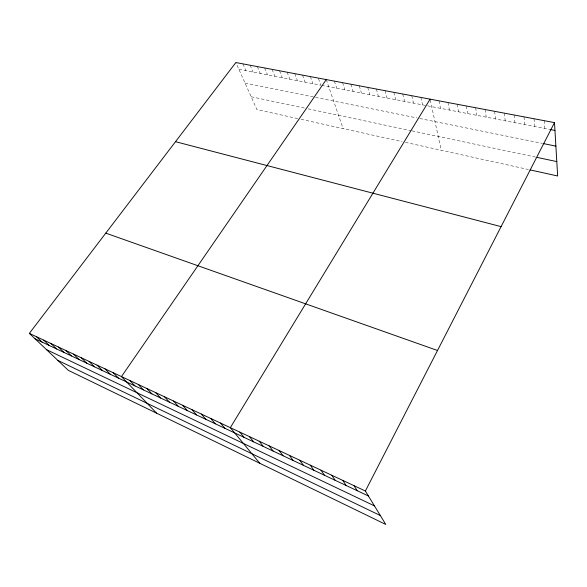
<?xml version="1.0" encoding="UTF-8"?>
<svg xmlns="http://www.w3.org/2000/svg" width="587" height="587" viewBox="0 0 587 587"><rect width="100%" height="100%" fill="white"/><g stroke="black" fill="none" stroke-linecap="round" stroke-linejoin="round"><path stroke-width="0.44" stroke-dasharray="2.94 2.2" d="M238.909 69.369L320.773 85.188L318.264 78.086M321.654 85.364L549.858 129.463M245.05 83.09L314.654 97.207M315.505 97.376L417.093 117.98M419.764 118.515L542.315 143.367M251.163 96.752L306.517 108.492M308.153 108.844L411.149 130.688M412.001 130.872L535.623 157.096M297.756 118.589L256.901 109.564L235.849 62.545M301.058 119.315L402.066 141.621M405.39 142.355L528.388 169.518M242.937 63.88L245.946 70.734M250.099 65.238L253.07 72.106M257.341 66.602L260.261 73.5M264.664 67.982L267.54 74.901M272.067 69.376L274.892 76.325M279.551 70.785L282.332 77.763M287.124 72.216L289.846 79.216M294.777 73.654L297.448 80.683M302.518 75.114L305.137 82.165M310.347 76.589L312.908 83.67M326.269 79.59L343.102 128.604M334.37 81.123L336.762 88.285M342.566 82.664L344.899 89.855M350.857 84.227L353.125 91.447M359.251 85.812L361.453 93.054M367.741 87.412L369.876 94.683M376.326 89.026L378.395 96.327M385.021 90.669L387.024 97.992M393.818 92.328L395.748 99.68M402.719 94.001L404.582 101.39M411.736 95.703L413.519 103.114M420.857 97.42L422.567 104.86M430.271 99.995L441.241 150.272M438.981 100.839L440.536 108.338M447.976 102.534L449.451 110.062M457.082 104.251L458.476 111.801M466.298 105.99L467.604 113.57M475.617 107.744L476.849 115.353M485.06 109.527L486.197 117.158M494.614 111.325L495.663 118.992M504.284 113.152L505.238 120.841M514.073 114.993L514.938 122.712M523.986 116.864L524.756 124.613M534.031 118.757L534.698 126.535M544.193 120.673L544.758 128.48"/><path stroke-width="0.88" d="M365.378 491.011L554.488 122.61L235.849 62.545L29.35 333.379L68.305 370.331L385.791 524.455L365.378 491.011L29.35 333.379M430.095 99.166L230.331 427.659L259.77 463.275M326.269 79.59L121.458 376.59L156.641 413.211M550.701 129.624L554.95 130.446M543.21 143.551L555.882 146.119M537.362 157.463L556.799 161.586M530.076 169.892L557.65 175.983L554.488 122.61M175.513 141.687L501.093 226.633M105.785 233.134L437.506 350.498M35.059 338.794L368.423 495.993M46.483 349.632L374.462 505.884M57.775 360.345L380.361 515.547M36.482 336.725L42.154 342.14M43.702 340.115L49.337 345.53M51.018 343.549L56.616 348.957M58.436 347.027L63.99 352.435M65.949 350.549L71.46 355.957M73.558 354.115L79.032 359.53M81.27 357.74L86.7 363.148M89.092 361.409L94.47 366.809M97.016 365.121L102.351 370.529M105.051 368.893L110.334 374.293M113.196 372.716L118.427 378.109M129.83 380.515L134.951 385.901M138.319 384.5L143.389 389.878M146.933 388.535L151.938 393.914M155.672 392.637L160.611 398.001M164.529 396.797L169.408 402.146M173.525 401.009L178.338 406.358M182.645 405.287L187.385 410.629M191.898 409.631L196.572 414.958M201.297 414.04L205.89 419.353M210.828 418.509L215.348 423.814M220.507 423.051L224.946 428.334M239.812 432.105L244.089 437.366M249.431 436.618L253.621 441.864M259.197 441.204L263.299 446.421M269.103 445.849L273.116 451.051M279.163 450.567L283.081 455.754M289.369 455.358L293.192 460.516M299.73 460.215L303.457 465.359M310.252 465.153L313.876 470.275M320.942 470.165L324.45 475.257M331.787 475.257L335.192 480.327M342.808 480.423L346.095 485.464M354.005 485.676L357.175 490.688"/></g></svg>
